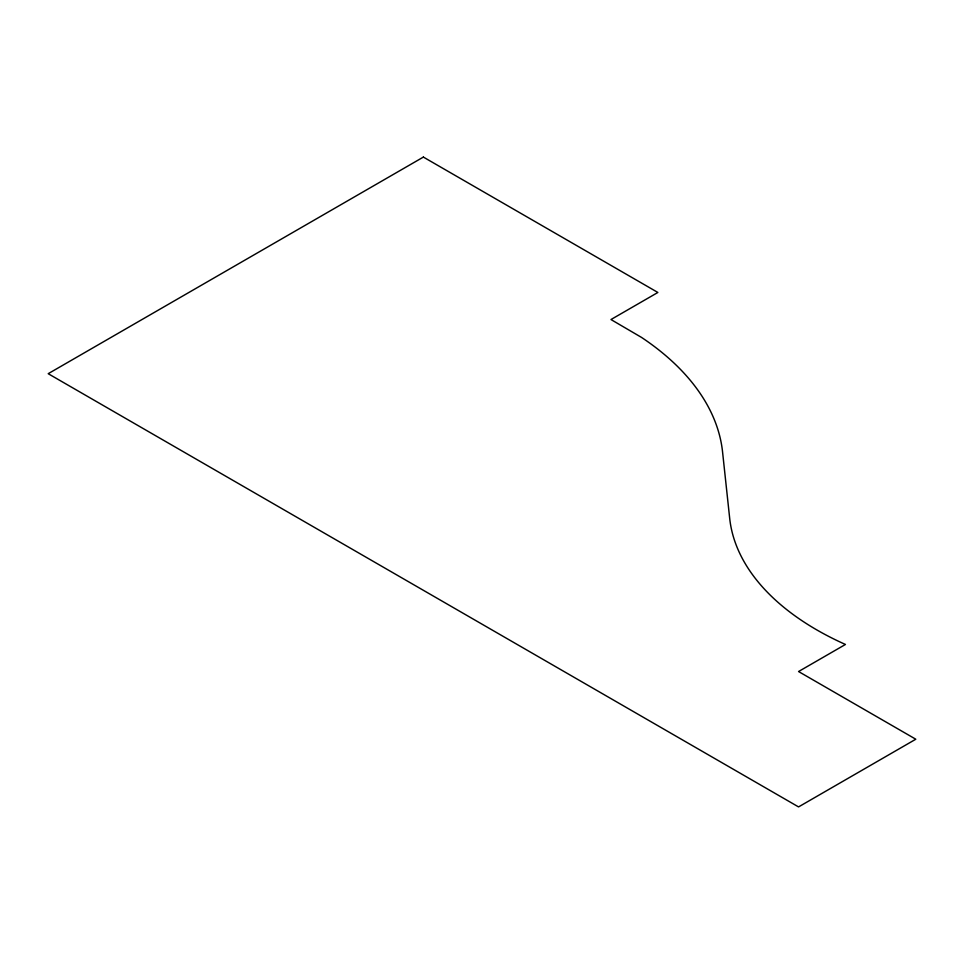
<?xml version="1.0" encoding="UTF-8"?>
<svg xmlns="http://www.w3.org/2000/svg" width="964" height="964" viewBox="0 0 964 964"><rect width="100%" height="100%" fill="white"/><g stroke="black" fill="none" stroke-linecap="round" stroke-linejoin="round"><path stroke-width="1.45" d="M423.377 157.084L48.2 373.695L798.554 806.916L915.8 739.219L798.554 671.534L845.452 644.458A299.286 172.797 0 0 1 729.688 518.367L722.566 451.947A334.472 193.113 0 0 0 641.578 337.448L610.971 319.542L657.87 292.466L423.377 157.084"/></g></svg>
